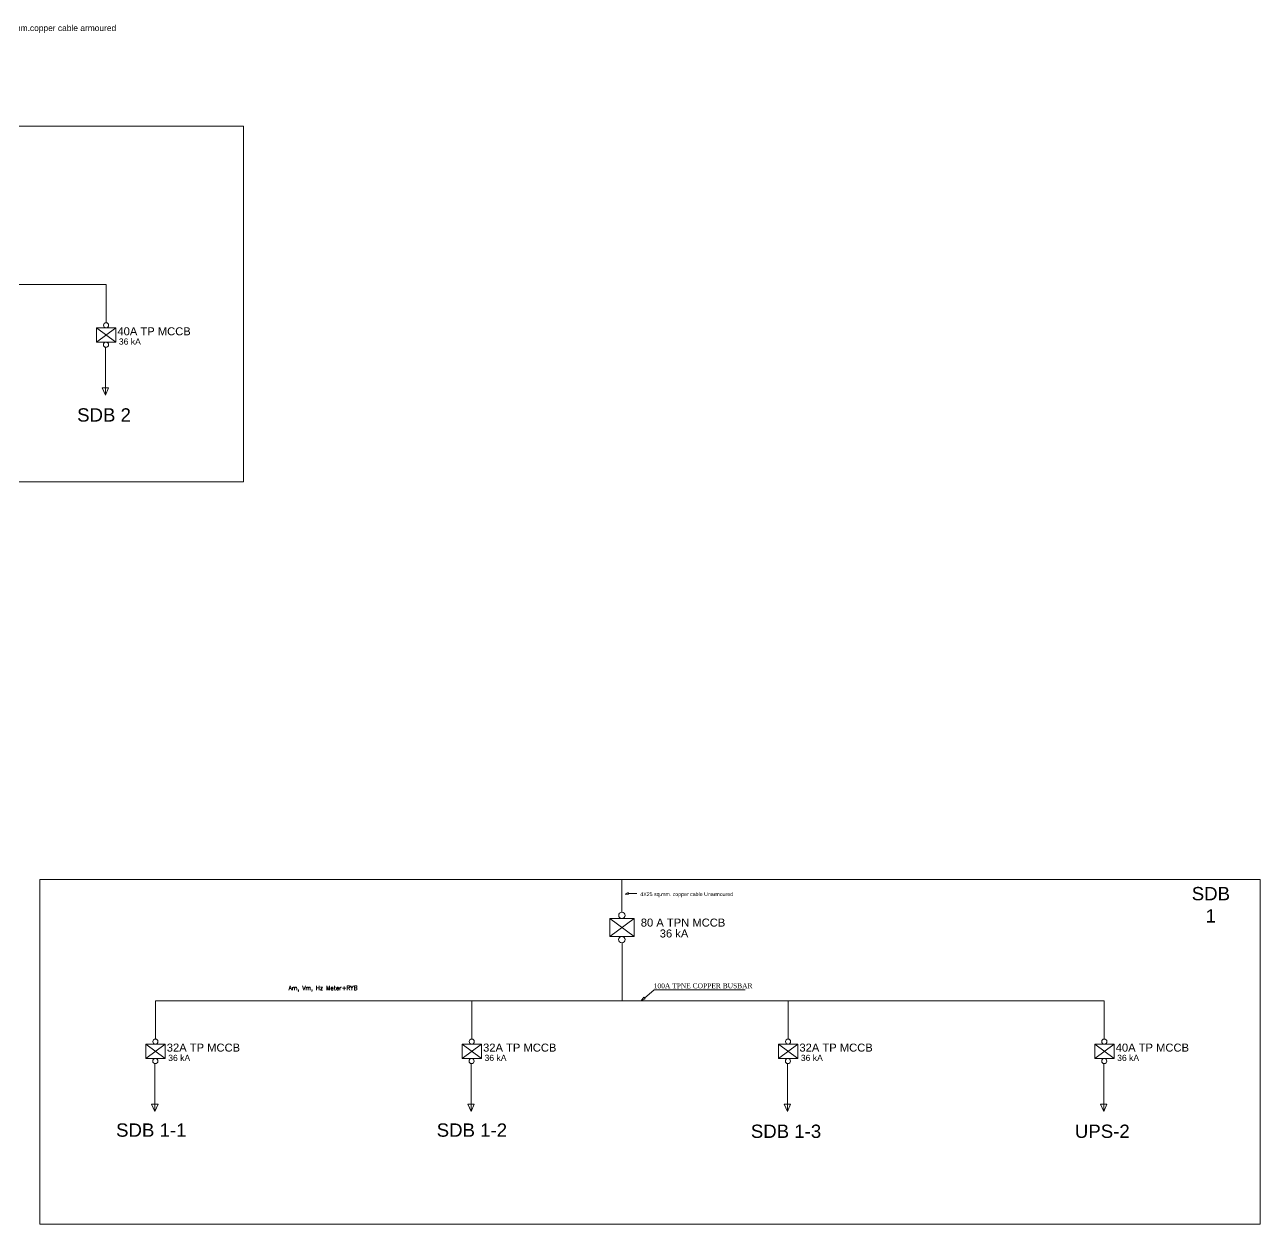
# Model space of a CAD drawing. Header units: millimetres. Extents: x 2390631 to 3337895, y 3598750 to 3969149.
# Drawn here: x 3032678 to 3172586, y 3825838 to 3961647 of the extents above; entities that cross this region are included whole.
import ezdxf

# ---------------------------------------------------------------- set-up
doc = ezdxf.new("R2010")
doc.units = ezdxf.units.MM
doc.header["$MEASUREMENT"] = 0
doc.layers.add('Singleline', color=82, linetype='Continuous', lineweight=20)
doc.styles.add('ARIAL', font='arial.ttf')
doc.styles.add('MM', font='dutch.ttf')
doc.styles.add('ordinary', font='romans.shx')
doc.styles.add('ROOM', font='arial.ttf')

msp = doc.modelspace()

# ---------------------------------------------------------------- linework, layer by layer
at = {"layer": 'Singleline', "ltscale": 3}
for p, q in [((3057453, 3950166), (2960654, 3950166)), ((3057453, 3909878), (3057453, 3950166)), ((2960654, 3909878), (3057453, 3909878))]:
    msp.add_line(p, q, dxfattribs=at)
at = {"layer": 'Singleline'}
for p, q in [((2970259, 3932244), (3041888, 3932244)), ((3040805, 3925699), (3042999, 3927329)), ((3042999, 3925699), (3040805, 3927329)), ((3100302, 3861176), (3100302, 3864878)), ((3101008, 3863384), (3100677, 3863196)), ((3101057, 3863196), (3100677, 3863196)), ((3098946, 3858417), (3101688, 3860455)), ((3101688, 3858417), (3098946, 3860455)), ((3100316, 3851146), (3100316, 3857706)), ((3047482, 3851146), (3154925, 3851146)), ((3102787, 3851552), (3102497, 3851146)), ((3102950, 3851356), (3102497, 3851146)), ((3046393, 3844601), (3048587, 3846231)), ((3048587, 3844601), (3046393, 3846231)), ((3082208, 3844601), (3084402, 3846231)), ((3084402, 3844601), (3082208, 3846231)), ((3118028, 3844601), (3120222, 3846231)), ((3120222, 3844601), (3118028, 3846231)), ((3153842, 3844601), (3156036, 3846231)), ((3156036, 3844601), (3153842, 3846231))]:
    msp.add_line(p, q, dxfattribs=at)
at = {"layer": 'Singleline', "ltscale": 6}
for p, q in [((3041888, 3932244), (3041888, 3927907)), ((3041828, 3925134), (3041828, 3919703)), ((3047482, 3851146), (3047482, 3846808)), ((3083297, 3851146), (3083297, 3846808)), ((3119111, 3851146), (3119111, 3846808)), ((3154925, 3851146), (3154925, 3846808)), ((3047417, 3844036), (3047417, 3838604)), ((3083231, 3844036), (3083231, 3838604)), ((3119052, 3844036), (3119052, 3838605)), ((3154866, 3844036), (3154866, 3838605))]:
    msp.add_line(p, q, dxfattribs=at)
at = {"layer": 'Singleline', "ltscale": 2.5}
for p, q in [((3041450, 3920519), (3042182, 3920519)), ((3101008, 3863384), (3101057, 3863196)), ((3102787, 3851552), (3102950, 3851356)), ((3047038, 3839420), (3047771, 3839420)), ((3082853, 3839420), (3083586, 3839420)), ((3118673, 3839421), (3119406, 3839421)), ((3154487, 3839421), (3155220, 3839421))]:
    msp.add_line(p, q, dxfattribs=at)
at = {"layer": 'Singleline', "color": 4}
msp.add_line((3101032, 3863290), (3101976, 3863290), dxfattribs=at)
at = {"layer": 'Singleline'}
for points in [[(3040805, 3927329), (3042999, 3927329), (3042999, 3925699), (3040805, 3925699)], [(3098946, 3860455), (3101688, 3860455), (3101688, 3858417), (3098946, 3858417)], [(3046393, 3846231), (3048587, 3846231), (3048587, 3844601), (3046393, 3844601)], [(3082208, 3846231), (3084402, 3846231), (3084402, 3844601), (3082208, 3844601)], [(3118028, 3846231), (3120222, 3846231), (3120222, 3844601), (3118028, 3844601)], [(3153842, 3846231), (3156036, 3846231), (3156036, 3844601), (3153842, 3844601)]]:
    msp.add_lwpolyline(points, close=True, dxfattribs=at)
for points in [[(3042182, 3920519), (3041828, 3919703), (3041450, 3920519)], [(3114273, 3852367), (3103967, 3852367), (3102868, 3851454)], [(3047771, 3839420), (3047417, 3838604), (3047038, 3839420)], [(3083586, 3839420), (3083231, 3838604), (3082853, 3839420)], [(3119406, 3839421), (3119052, 3838605), (3118673, 3839421)], [(3155220, 3839421), (3154866, 3838605), (3154487, 3839421)]]:
    msp.add_lwpolyline(points, dxfattribs=at)
at = {"layer": 'Singleline', "ltscale": 3}
msp.add_lwpolyline([(3034400, 3864878), (3172586, 3864878), (3172586, 3825838), (3034400, 3825838)], close=True, dxfattribs=at)
at = {"layer": 'Singleline', "extrusion": (0, 0, -1)}
for centre, major_axis, start_param, end_param in [((3041888, 3927618), (204, 204), -0.7855263, 5.497659), ((3041881, 3925418), (-204, 204), 0.78527, 7.0684553), ((3100300, 3860815), (255, 255), -0.7855263, 5.497659), ((3100291, 3858066), (-255, 255), 0.78527, 7.0684553), ((3047476, 3846520), (204, 204), -0.7855263, 5.497659), ((3083291, 3846520), (204, 204), -0.7855263, 5.497659), ((3119111, 3846520), (204, 204), -0.7855263, 5.497659), ((3154925, 3846520), (204, 204), -0.7855263, 5.497659), ((3047469, 3844320), (-204, 204), 0.78527, 7.0684553), ((3083284, 3844320), (-204, 204), 0.78527, 7.0684553), ((3119104, 3844320), (-204, 204), 0.78527, 7.0684553), ((3154918, 3844320), (-204, 204), 0.78527, 7.0684553)]:
    msp.add_ellipse(centre, major_axis=major_axis, ratio=1, start_param=start_param, end_param=end_param, dxfattribs=at)

# ---------------------------------------------------------------- texts
at = {"layer": 'Singleline', "color": 1}
for s, height, style, p in [('3.5x95/50 sq.mm.copper cable armoured', 679.67, 'ROOM', (3025727, 3960931)), ('40A TP MCCB ', 906.23, 'ROOM', (3043176, 3926485)), ('36 kA', 697.1, 'ROOM', (3043338, 3925428)), ('80 A TPN MCCB', 906.23, 'ROOM', (3102440, 3859543)), ('36 kA', 906.2, 'ROOM', (3104583, 3858309)), ('100A TPNE COPPER BUSBAR', 552.44, 'MM', (3103905, 3852561)), ('32A TP MCCB ', 906.23, 'ROOM', (3048765, 3845387)), ('32A TP MCCB ', 906.23, 'ROOM', (3084580, 3845387)), ('32A TP MCCB ', 906.23, 'ROOM', (3120400, 3845387)), ('40A TP MCCB ', 906.23, 'ROOM', (3156214, 3845387)), ('36 kA', 697.1, 'ROOM', (3048927, 3844330)), ('36 kA', 697.1, 'ROOM', (3084742, 3844330)), ('36 kA', 697.1, 'ROOM', (3120562, 3844330)), ('36 kA', 697.1, 'ROOM', (3156376, 3844330))]:
    msp.add_text(s, height=height, dxfattribs=dict(at, style=style)).set_placement(p)
at = {"layer": 'Singleline', "style": 'ROOM'}
msp.add_text('4X25 sq.mm. copper cable Unarmoured', height=424.37, dxfattribs=at).set_placement((3102388, 3862998))
at = {"layer": 'Singleline', "color": 1, "linetype": 'Continuous', "lineweight": 35, "char_height": 1509.3, "attachment_point": 5, "style": 'ARIAL'}
for s, insert, width in [('SDB 2', (3041659, 3917456), 8868.92), ('SDB 1', (3166991, 3862014), 5599.61), ('SDB 1-2', (3083311, 3836492), 13623.2), ('SDB 1-3', (3118882, 3836358), 8868.92), ('UPS-2', (3154696, 3836358), 8868.92)]:
    msp.add_mtext(s, dxfattribs=dict(at, insert=insert, width=width))
at = {"layer": 'Singleline', "insert": (3066457, 3852840), "char_height": 486.65, "width": 14055.45, "attachment_point": 2, "style": 'ordinary'}
msp.add_mtext('Am, Vm, Hz Meter+RYB', dxfattribs=at)
at = {"layer": 'Singleline', "color": 1, "linetype": 'Continuous', "lineweight": 35, "insert": (3047007, 3836493), "char_height": 1509.3, "attachment_point": 5, "style": 'ARIAL'}
msp.add_mtext('SDB 1-1', dxfattribs=at)

doc.saveas('drawing.dxf')
